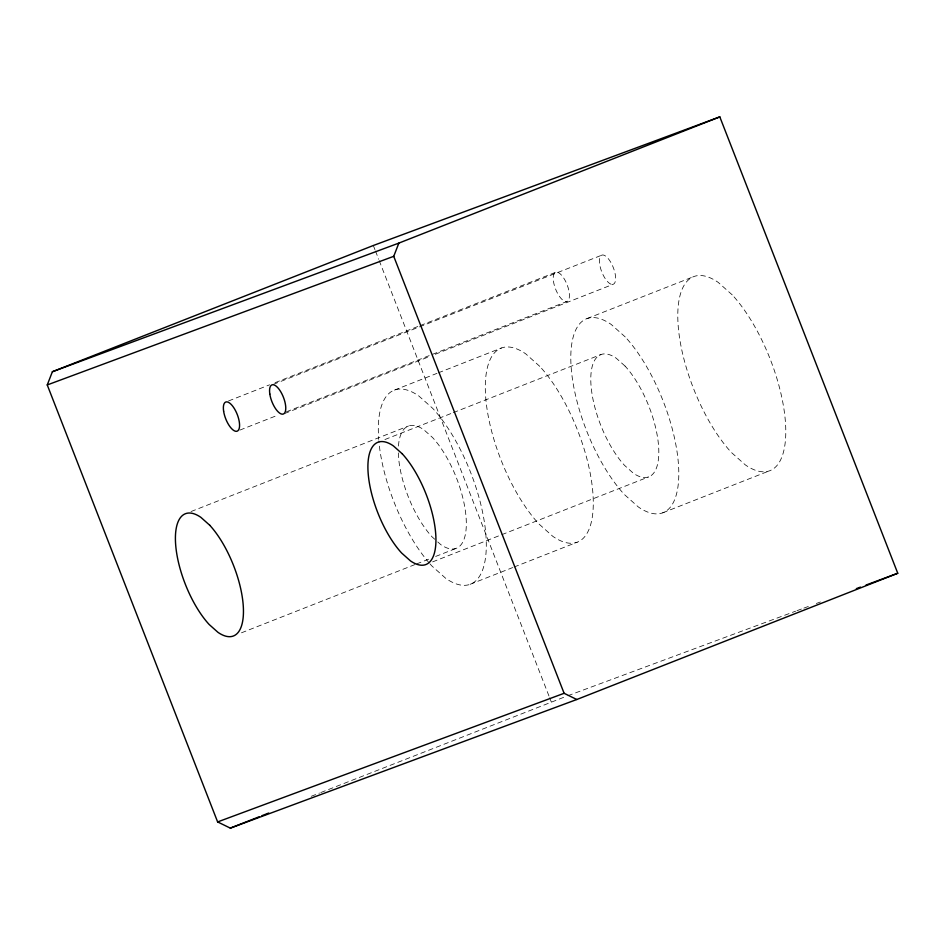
<?xml version="1.0" encoding="UTF-8"?>
<svg xmlns="http://www.w3.org/2000/svg" width="945" height="945" viewBox="0 0 945 945"><rect width="100%" height="100%" fill="white"/><g stroke="black" fill="none" stroke-linecap="round" stroke-linejoin="round"><path stroke-width="0.71" stroke-dasharray="4.72 3.54" d="M228.525 400.963L269.585 384.816M275.066 382.666L418.777 326.131M420.147 325.6L555.648 272.302M273.353 384.355L601.847 255.15M239.888 430.093L278.208 415.02M286.418 411.796L567.012 301.431A15.64 6.154 68.5 0 0 563.492 277.724A15.64 6.154 68.5 0 0 553.486 281.433A15.64 6.154 68.5 0 0 567.012 301.431M284.717 413.485L429.798 356.419M435.267 354.269L613.199 284.28A15.64 6.154 68.5 0 0 609.69 260.572A15.64 6.154 68.5 0 0 599.685 264.281A15.64 6.154 68.5 0 0 613.199 284.28M394.455 390.084L436.968 373.358M438.338 372.826L501.429 348.008M586.939 318.619L693.925 276.542M191.044 511.529L408.464 426.018M384.91 439.531L451.911 413.178M453.269 412.634L600.949 354.552M241.483 632.807L415.138 564.496M416.509 563.964L428.817 559.121M435.657 556.44L456.163 548.372M432.609 561.885L648.648 476.906M470.173 584.293L512.686 567.567M514.056 567.035L577.147 542.217M662.658 512.84L769.643 470.752M311.248 796.304L319.469 793.068M320.839 792.524L566.457 696.252M567.827 695.744L795.595 611.191M796.978 610.671L802.506 608.627M803.888 608.107L810.786 605.556M816.303 603.501L820.449 601.965M434.735 539.229L432.03 536.819A65.666 25.869 68.5 0 1 398.329 452.927M437.783 541.957L440.842 544.674A65.666 25.869 68.5 0 0 466.074 517.293A65.666 25.869 68.5 0 0 432.597 437.57L423.785 429.703A65.666 25.869 68.5 0 0 398.388 447.15M373.322 245.499L374.929 249.622M375.472 250.992L378.685 259.237M379.217 260.619L549.128 696.394M549.659 697.764L551.266 701.899M430.105 564.011A104.233 41.06 68.5 0 0 431.865 565.96L445.851 578.434A104.233 41.06 68.5 0 0 485.895 534.964A104.233 41.06 68.5 0 0 432.763 408.417L418.777 395.943A104.233 41.06 68.5 0 0 378.721 439.413M429.231 563.007A104.233 41.06 68.5 0 1 378.839 440.831M732.233 294.875L718.247 282.413A104.233 41.06 68.5 0 0 678.191 325.871A104.233 41.06 68.5 0 0 731.335 452.419L745.322 464.893A104.233 41.06 68.5 0 0 785.378 421.423A104.233 41.06 68.5 0 0 732.233 294.875M625.247 336.963L611.261 324.489A104.233 41.06 68.5 0 0 571.205 367.959A104.233 41.06 68.5 0 0 624.35 494.495L638.336 506.969A104.233 41.06 68.5 0 0 678.392 463.511A104.233 41.06 68.5 0 0 625.247 336.963M625.082 366.105L616.27 358.249A65.666 25.869 68.5 0 0 591.038 385.631A65.666 25.869 68.5 0 0 624.515 465.353L633.327 473.209A65.666 25.869 68.5 0 0 658.559 445.827A65.666 25.869 68.5 0 0 625.082 366.105M539.749 366.341L525.751 353.867A104.233 41.06 68.5 0 0 485.706 397.337A104.233 41.06 68.5 0 0 538.839 523.884L552.837 536.358A104.233 41.06 68.5 0 0 592.881 492.888A104.233 41.06 68.5 0 0 539.749 366.341"/><path stroke-width="1.42" d="M47.25 384.946L52.377 371.739L373.322 245.499L719.806 116.873L897.75 573.261L576.804 699.501L230.32 828.127L217.622 821.926L47.25 384.946L393.734 256.319L398.861 243.101L719.806 116.873M230.32 828.127L259.119 816.799M261.871 815.724L268.723 813.031M52.377 371.739L398.861 243.101M217.622 821.926L564.106 693.299L576.804 699.501M856.335 588.64L860.482 587.105M865.998 585.049L897.75 573.261M393.734 256.319L564.106 693.299M402.204 453.765L393.392 445.91A65.666 25.869 68.5 0 0 368.16 473.303A65.666 25.869 68.5 0 0 401.637 553.026L410.449 560.881A65.666 25.869 68.5 0 0 435.68 533.5A65.666 25.869 68.5 0 0 402.204 453.765M209.719 525.231L200.907 517.376A65.666 25.869 68.5 0 0 175.664 544.757A65.666 25.869 68.5 0 0 209.152 624.48L217.964 632.335A65.666 25.869 68.5 0 0 243.196 604.954A65.666 25.869 68.5 0 0 209.719 525.231M269.821 394.03A15.64 6.154 68.5 0 0 283.346 414.028A15.64 6.154 68.5 0 0 279.826 390.32A15.64 6.154 68.5 0 0 269.821 394.03M223.622 411.181A15.64 6.154 68.5 0 0 237.148 431.18A15.64 6.154 68.5 0 0 233.628 407.472A15.64 6.154 68.5 0 0 223.622 411.181"/></g></svg>
